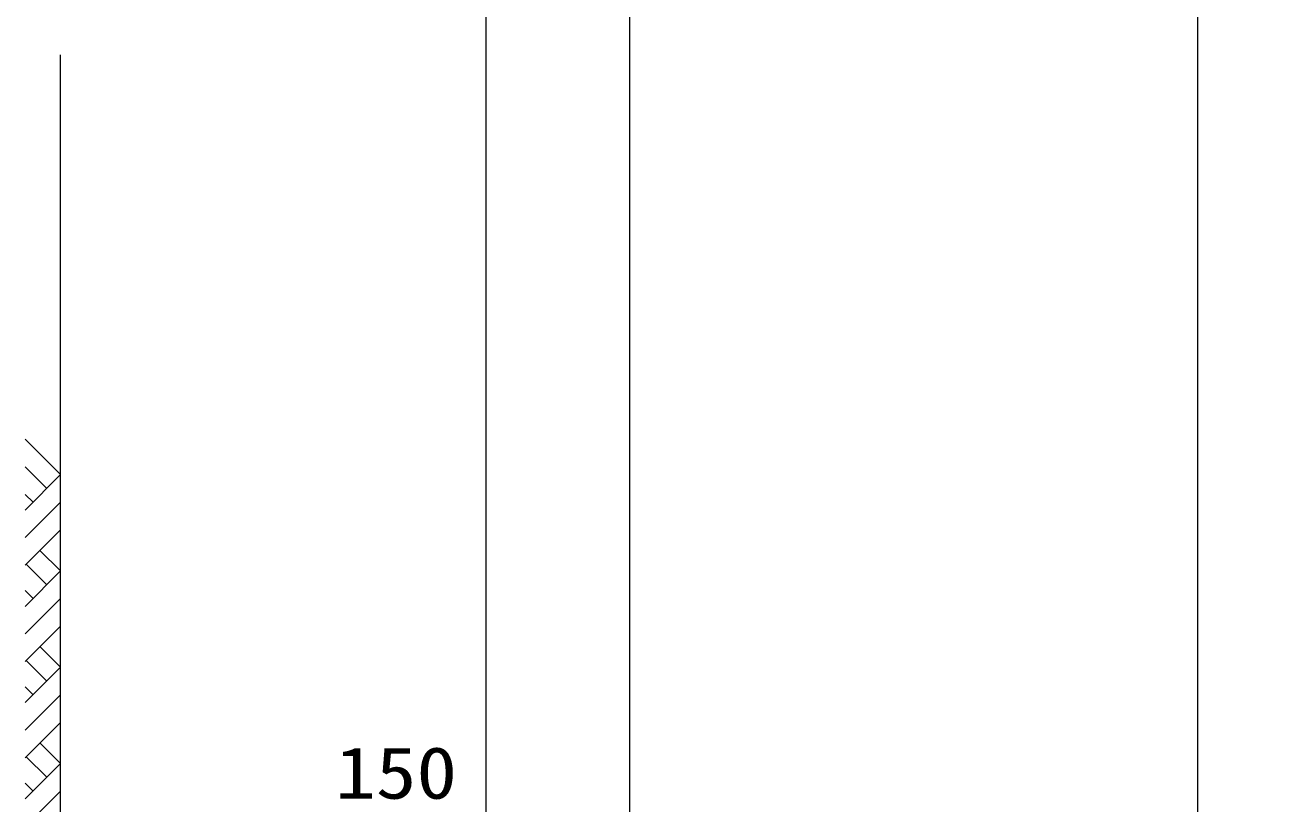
# Model space of a CAD drawing. Units: millimetres at full size; details may follow other scales. Extents: x 37600 to 71200, y -27760 to -4000.
# Drawn here: x 57745 to 59520, y -11580 to -10481 of the extents above; entities that cross this region are included whole.
import ezdxf
from ezdxf.enums import TextEntityAlignment as Align

# ---------------------------------------------------------------- set-up
doc = ezdxf.new("R2010")
doc.units = ezdxf.units.MM
doc.header["$LTSCALE"] = 80.0044
for name, color, linetype, lineweight in [('0_2', 4, 'Continuous', 13), ('寸法', 6, 'Continuous', 13), ('ﾊｯﾁﾝｸﾞ', 4, 'Continuous', 9)]:
    doc.layers.add(name, color=color, linetype=linetype, lineweight=lineweight)
doc.styles.add('ＭＳ ゴシック', font='')
doc.styles.get('ＭＳ ゴシック').set_extended_font_data('MS Gothic')

msp = doc.modelspace()

# ---------------------------------------------------------------- linework, layer by layer
at = {"layer": '0_2', "color": 3}
for points in [[(59400, -9750), (58395, -9750), (58395, -12206), (59400, -12206)], [(60945, -12206), (59400, -12206), (59400, -9750), (60945, -9750)]]:
    msp.add_lwpolyline(points, close=True, dxfattribs=at)
msp.add_lwpolyline([(59400, -9953), (58723, -9978), (58598, -10103), (58598, -11853), (58723, -11978), (59400, -12003)], dxfattribs=at)
at = {"layer": '0_2'}
msp.add_lwpolyline([(58245, -12526), (57795, -12526), (57795, -10523)], dxfattribs=at)
at = {"layer": 'ﾊｯﾁﾝｸﾞ'}
for p, q in [((57745, -11065.35), (57795, -11115.35)), ((57745, -11104.24), (57775.56, -11134.8)), ((57795, -11115.35), (57745, -11165.35)), ((57745, -11143.13), (57756.11, -11154.24)), ((57795, -11154.24), (57745, -11204.24)), ((57795, -11193.13), (57745, -11243.13)), ((57765.95, -11222.18), (57795, -11251.24)), ((57795, -11251.24), (57745, -11301.24)), ((57746.5, -11241.63), (57775.56, -11270.68)), ((57745, -11279.02), (57756.11, -11290.13)), ((57795, -11290.13), (57745, -11340.13)), ((57795, -11329.02), (57745, -11379.02)), ((57765.95, -11358.07), (57795, -11387.12)), ((57795, -11387.12), (57745, -11437.12)), ((57746.5, -11377.51), (57775.56, -11406.56)), ((57745, -11414.9), (57756.11, -11426.01)), ((57795, -11426.01), (57745, -11476.01)), ((57795, -11464.9), (57745, -11514.9)), ((57765.95, -11493.95), (57795, -11523)), ((57746.5, -11513.39), (57775.56, -11542.44)), ((57795, -11523), (57745, -11573)), ((57745, -11550.78), (57756.11, -11561.89)), ((57795, -11561.89), (57745, -11611.89))]:
    msp.add_line(p, q, dxfattribs=at)

# ---------------------------------------------------------------- texts
at = {"layer": '寸法', "style": 'ＭＳ ゴシック', "width": 1.15}
msp.add_text('150', height=73.31, dxfattribs=at).set_placement((58268.5, -11536), align=Align.MIDDLE_CENTER)

doc.saveas('drawing.dxf')
